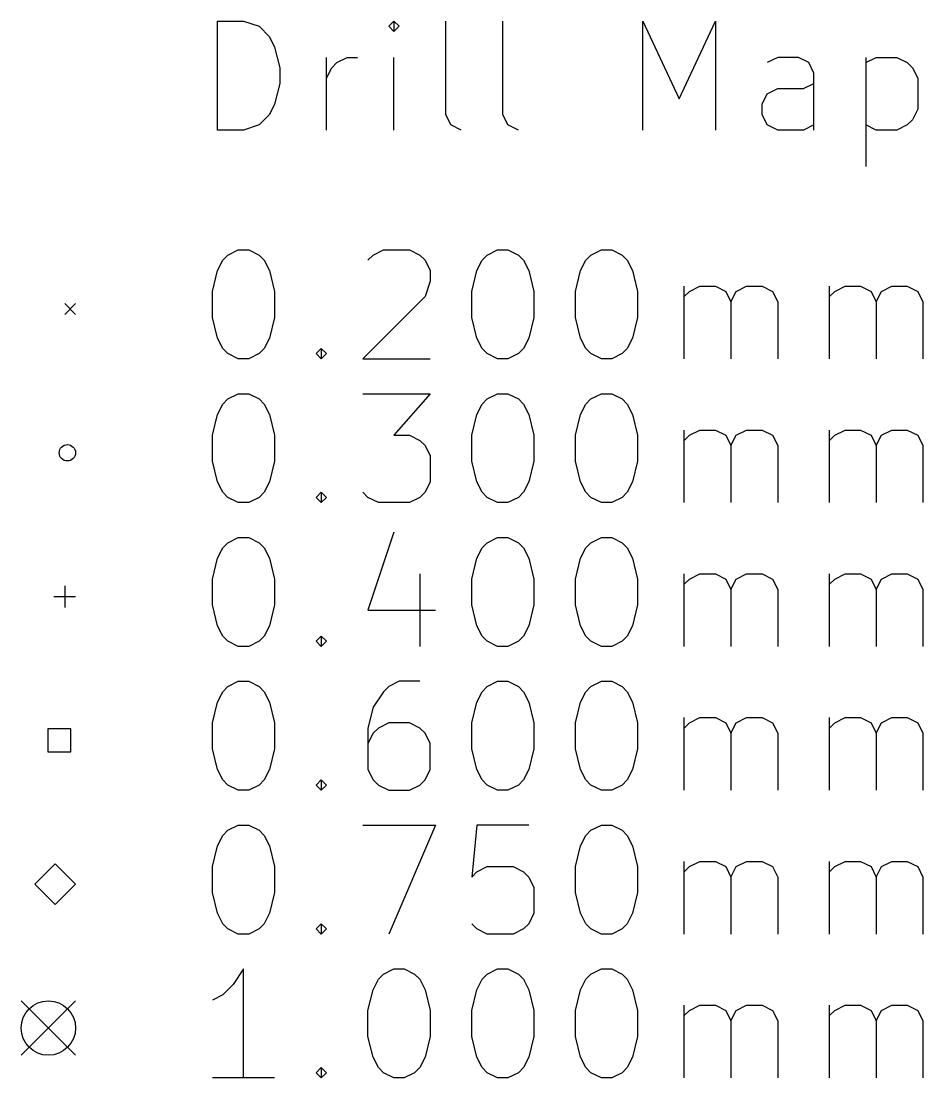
# Model space of a CAD drawing. Extents: x 3.54 to 6.14, y -5.64 to -3.62.
# Drawn here: x 3.541 to 4.193, y -5.613 to -4.849 of the extents above; entities that cross this region are included whole.
import ezdxf

# ---------------------------------------------------------------- set-up
doc = ezdxf.new("R2010")
doc.units = 0
doc.header["$MEASUREMENT"] = 0
doc.layers.add('BLACK', color=7, linetype='CONTINUOUS')

msp = doc.modelspace()

# ---------------------------------------------------------------- linework, layer by layer
at = {"layer": 'BLACK', "linetype": 'CONTINUOUS'}
for p, q in [((3.68338, -4.92775), (3.68338, -4.84901)), ((3.68338, -4.84901), (3.70212, -4.84901)), ((3.70212, -4.84901), (3.71337, -4.85276)), ((3.81086, -4.84901), (3.80711, -4.85276)), ((3.81461, -4.85276), (3.81086, -4.84901)), ((3.81086, -4.84901), (3.81086, -4.85651)), ((3.84836, -4.9165), (3.84836, -4.84901)), ((3.8896, -4.9165), (3.8896, -4.84901)), ((3.99084, -4.92775), (3.99084, -4.84901)), ((3.99084, -4.84901), (4.01708, -4.90525)), ((4.01708, -4.90525), (4.04333, -4.84901)), ((4.04333, -4.84901), (4.04333, -4.92775)), ((3.71337, -4.85276), (3.72087, -4.86026)), ((3.80711, -4.85276), (3.81086, -4.85651)), ((3.81086, -4.85651), (3.81461, -4.85276)), ((3.72087, -4.86026), (3.72462, -4.86776)), ((3.72462, -4.86776), (3.72837, -4.88276)), ((3.76212, -4.92775), (3.76212, -4.87526)), ((3.76587, -4.88276), (3.76962, -4.87901)), ((3.76962, -4.87901), (3.77711, -4.87526)), ((3.77711, -4.87526), (3.78461, -4.87526)), ((3.81086, -4.92775), (3.81086, -4.87526)), ((4.08833, -4.87526), (4.08083, -4.87901)), ((4.10332, -4.87526), (4.08833, -4.87526)), ((4.11082, -4.87901), (4.10332, -4.87526)), ((4.11457, -4.8865), (4.11082, -4.87901)), ((4.15207, -4.87526), (4.15207, -4.954)), ((4.15207, -4.87901), (4.15957, -4.87526)), ((4.15957, -4.87526), (4.17457, -4.87526)), ((4.17457, -4.87526), (4.18206, -4.87901)), ((4.18206, -4.87901), (4.18581, -4.88276)), ((3.72837, -4.88276), (3.72837, -4.894)), ((3.76212, -4.89025), (3.76587, -4.88276)), ((4.11457, -4.92775), (4.11457, -4.8865)), ((4.18581, -4.88276), (4.18956, -4.89025)), ((3.72837, -4.894), (3.72462, -4.909)), ((4.10707, -4.89775), (4.11457, -4.894)), ((4.18956, -4.89025), (4.18956, -4.91275)), ((4.07708, -4.909), (4.08083, -4.9015)), ((4.08083, -4.9015), (4.08833, -4.89775)), ((4.08833, -4.89775), (4.10707, -4.89775)), ((3.72462, -4.909), (3.72087, -4.9165)), ((4.07708, -4.9165), (4.07708, -4.909)), ((3.72087, -4.9165), (3.71337, -4.924)), ((3.85211, -4.924), (3.84836, -4.9165)), ((3.89335, -4.924), (3.8896, -4.9165)), ((4.08083, -4.924), (4.07708, -4.9165)), ((4.18956, -4.91275), (4.18581, -4.92025)), ((3.71337, -4.924), (3.70212, -4.92775)), ((3.8596, -4.92775), (3.85211, -4.924)), ((3.90085, -4.92775), (3.89335, -4.924)), ((4.08833, -4.92775), (4.08083, -4.924)), ((4.11457, -4.924), (4.10707, -4.92775)), ((4.15957, -4.92775), (4.15207, -4.924)), ((4.18206, -4.924), (4.17457, -4.92775)), ((4.18581, -4.92025), (4.18206, -4.924)), ((3.70212, -4.92775), (3.68338, -4.92775)), ((4.10707, -4.92775), (4.08833, -4.92775)), ((4.17457, -4.92775), (4.15957, -4.92775)), ((3.69088, -5.01811), (3.69837, -5.01436)), ((3.69837, -5.01436), (3.70587, -5.01436)), ((3.70587, -5.01436), (3.71337, -5.01811)), ((3.79586, -5.01811), (3.80336, -5.01436)), ((3.80336, -5.01436), (3.82211, -5.01436)), ((3.82211, -5.01436), (3.82961, -5.01811)), ((3.87835, -5.01811), (3.88585, -5.01436)), ((3.88585, -5.01436), (3.89335, -5.01436)), ((3.89335, -5.01436), (3.90085, -5.01811)), ((3.95334, -5.01811), (3.96084, -5.01436)), ((3.96084, -5.01436), (3.96834, -5.01436)), ((3.96834, -5.01436), (3.97584, -5.01811)), ((3.68338, -5.02936), (3.68713, -5.02186)), ((3.68713, -5.02186), (3.69088, -5.01811)), ((3.71337, -5.01811), (3.71712, -5.02186)), ((3.71712, -5.02186), (3.72087, -5.02936)), ((3.79211, -5.02186), (3.79586, -5.01811)), ((3.82961, -5.01811), (3.83336, -5.02186)), ((3.83336, -5.02186), (3.83711, -5.02936)), ((3.87085, -5.02936), (3.8746, -5.02186)), ((3.8746, -5.02186), (3.87835, -5.01811)), ((3.90085, -5.01811), (3.9046, -5.02186)), ((3.9046, -5.02186), (3.90835, -5.02936)), ((3.94584, -5.02936), (3.94959, -5.02186)), ((3.94959, -5.02186), (3.95334, -5.01811)), ((3.97584, -5.01811), (3.97959, -5.02186)), ((3.97959, -5.02186), (3.98334, -5.02936)), ((3.67963, -5.04436), (3.68338, -5.02936)), ((3.72087, -5.02936), (3.72462, -5.04436)), ((3.83711, -5.02936), (3.83711, -5.03686)), ((3.8671, -5.04436), (3.87085, -5.02936)), ((3.90835, -5.02936), (3.9121, -5.04436)), ((3.94209, -5.04436), (3.94584, -5.02936)), ((3.98334, -5.02936), (3.98709, -5.04436)), ((3.83711, -5.03686), (3.83336, -5.04811)), ((4.02083, -5.0931), (4.02083, -5.04061)), ((4.02458, -5.04436), (4.03208, -5.04061)), ((4.03208, -5.04061), (4.04333, -5.04061)), ((4.04333, -5.04061), (4.05083, -5.04436)), ((4.05833, -5.04436), (4.06583, -5.04061)), ((4.06583, -5.04061), (4.07708, -5.04061)), ((4.07708, -5.04061), (4.08458, -5.04436)), ((4.12582, -5.0931), (4.12582, -5.04061)), ((4.12957, -5.04436), (4.13707, -5.04061)), ((4.13707, -5.04061), (4.14832, -5.04061)), ((4.14832, -5.04061), (4.15582, -5.04436)), ((4.16332, -5.04436), (4.17082, -5.04061)), ((4.17082, -5.04061), (4.18206, -5.04061)), ((4.18206, -5.04061), (4.18956, -5.04436)), ((3.67963, -5.06311), (3.67963, -5.04436)), ((3.72462, -5.04436), (3.72462, -5.06311)), ((3.83336, -5.04811), (3.78836, -5.0931)), ((3.8671, -5.06311), (3.8671, -5.04436)), ((3.9121, -5.04436), (3.9121, -5.06311)), ((3.94209, -5.06311), (3.94209, -5.04436)), ((3.98709, -5.04436), (3.98709, -5.06311)), ((4.02083, -5.04811), (4.02458, -5.04436)), ((4.05083, -5.04436), (4.05458, -5.05186)), ((4.05458, -5.05186), (4.05833, -5.04436)), ((4.08458, -5.04436), (4.08833, -5.05186)), ((4.12582, -5.04811), (4.12957, -5.04436)), ((4.15582, -5.04436), (4.15957, -5.05186)), ((4.15957, -5.05186), (4.16332, -5.04436)), ((4.18956, -5.04436), (4.19331, -5.05186)), ((3.57283, -5.05315), (3.58071, -5.06102)), ((3.58071, -5.05315), (3.57283, -5.06102)), ((4.05458, -5.05186), (4.05458, -5.0931)), ((4.08833, -5.05186), (4.08833, -5.0931)), ((4.15957, -5.05186), (4.15957, -5.0931)), ((4.19331, -5.05186), (4.19331, -5.0931)), ((3.68338, -5.07811), (3.67963, -5.06311)), ((3.72462, -5.06311), (3.72087, -5.07811)), ((3.87085, -5.07811), (3.8671, -5.06311)), ((3.9121, -5.06311), (3.90835, -5.07811)), ((3.94584, -5.07811), (3.94209, -5.06311)), ((3.98709, -5.06311), (3.98334, -5.07811)), ((3.68713, -5.0856), (3.68338, -5.07811)), ((3.72087, -5.07811), (3.71712, -5.0856)), ((3.8746, -5.0856), (3.87085, -5.07811)), ((3.90835, -5.07811), (3.9046, -5.0856)), ((3.94959, -5.0856), (3.94584, -5.07811)), ((3.98334, -5.07811), (3.97959, -5.0856)), ((3.69088, -5.08935), (3.68713, -5.0856)), ((3.71712, -5.0856), (3.71337, -5.08935)), ((3.75462, -5.08935), (3.75837, -5.0856)), ((3.75837, -5.0856), (3.76212, -5.08935)), ((3.75837, -5.0856), (3.75837, -5.0931)), ((3.87835, -5.08935), (3.8746, -5.0856)), ((3.9046, -5.0856), (3.90085, -5.08935)), ((3.95334, -5.08935), (3.94959, -5.0856)), ((3.97959, -5.0856), (3.97584, -5.08935)), ((3.69837, -5.0931), (3.69088, -5.08935)), ((3.70587, -5.0931), (3.69837, -5.0931)), ((3.71337, -5.08935), (3.70587, -5.0931)), ((3.75837, -5.0931), (3.75462, -5.08935)), ((3.76212, -5.08935), (3.75837, -5.0931)), ((3.78836, -5.0931), (3.83711, -5.0931)), ((3.88585, -5.0931), (3.87835, -5.08935)), ((3.89335, -5.0931), (3.88585, -5.0931)), ((3.90085, -5.08935), (3.89335, -5.0931)), ((3.96084, -5.0931), (3.95334, -5.08935)), ((3.96834, -5.0931), (3.96084, -5.0931)), ((3.97584, -5.08935), (3.96834, -5.0931)), ((3.68713, -5.1258), (3.69088, -5.12205)), ((3.69088, -5.12205), (3.69837, -5.1183)), ((3.69837, -5.1183), (3.70587, -5.1183)), ((3.70587, -5.1183), (3.71337, -5.12205)), ((3.71337, -5.12205), (3.71712, -5.1258)), ((3.78836, -5.1183), (3.83711, -5.1183)), ((3.83711, -5.1183), (3.81086, -5.1483)), ((3.8746, -5.1258), (3.87835, -5.12205)), ((3.87835, -5.12205), (3.88585, -5.1183)), ((3.88585, -5.1183), (3.89335, -5.1183)), ((3.89335, -5.1183), (3.90085, -5.12205)), ((3.90085, -5.12205), (3.9046, -5.1258)), ((3.94959, -5.1258), (3.95334, -5.12205)), ((3.95334, -5.12205), (3.96084, -5.1183)), ((3.96084, -5.1183), (3.96834, -5.1183)), ((3.96834, -5.1183), (3.97584, -5.12205)), ((3.97584, -5.12205), (3.97959, -5.1258)), ((3.68338, -5.1333), (3.68713, -5.1258)), ((3.71712, -5.1258), (3.72087, -5.1333)), ((3.87085, -5.1333), (3.8746, -5.1258)), ((3.9046, -5.1258), (3.90835, -5.1333)), ((3.94584, -5.1333), (3.94959, -5.1258)), ((3.97959, -5.1258), (3.98334, -5.1333)), ((3.67963, -5.1483), (3.68338, -5.1333)), ((3.72087, -5.1333), (3.72462, -5.1483)), ((3.8671, -5.1483), (3.87085, -5.1333)), ((3.90835, -5.1333), (3.9121, -5.1483)), ((3.94209, -5.1483), (3.94584, -5.1333)), ((3.98334, -5.1333), (3.98709, -5.1483)), ((4.02083, -5.19704), (4.02083, -5.14455)), ((4.02458, -5.1483), (4.03208, -5.14455)), ((4.03208, -5.14455), (4.04333, -5.14455)), ((4.04333, -5.14455), (4.05083, -5.1483)), ((4.05833, -5.1483), (4.06583, -5.14455)), ((4.06583, -5.14455), (4.07708, -5.14455)), ((4.07708, -5.14455), (4.08458, -5.1483)), ((4.12582, -5.19704), (4.12582, -5.14455)), ((4.12957, -5.1483), (4.13707, -5.14455)), ((4.13707, -5.14455), (4.14832, -5.14455)), ((4.14832, -5.14455), (4.15582, -5.1483)), ((4.16332, -5.1483), (4.17082, -5.14455)), ((4.17082, -5.14455), (4.18206, -5.14455)), ((4.18206, -5.14455), (4.18956, -5.1483)), ((3.67963, -5.16704), (3.67963, -5.1483)), ((3.72462, -5.1483), (3.72462, -5.16704)), ((3.81086, -5.1483), (3.82211, -5.1483)), ((3.82211, -5.1483), (3.82961, -5.15205)), ((3.82961, -5.15205), (3.83336, -5.1558)), ((3.8671, -5.16704), (3.8671, -5.1483)), ((3.9121, -5.1483), (3.9121, -5.16704)), ((3.94209, -5.16704), (3.94209, -5.1483)), ((3.98709, -5.1483), (3.98709, -5.16704)), ((4.02083, -5.15205), (4.02458, -5.1483)), ((4.05083, -5.1483), (4.05458, -5.1558)), ((4.05458, -5.1558), (4.05833, -5.1483)), ((4.08458, -5.1483), (4.08833, -5.1558)), ((4.12582, -5.15205), (4.12957, -5.1483)), ((4.15582, -5.1483), (4.15957, -5.1558)), ((4.15957, -5.1558), (4.16332, -5.1483)), ((4.18956, -5.1483), (4.19331, -5.1558)), ((3.83336, -5.1558), (3.83711, -5.1633)), ((4.05458, -5.1558), (4.05458, -5.19704)), ((4.08833, -5.1558), (4.08833, -5.19704)), ((4.15957, -5.1558), (4.15957, -5.19704)), ((4.19331, -5.1558), (4.19331, -5.19704)), ((3.68338, -5.18204), (3.67963, -5.16704)), ((3.72462, -5.16704), (3.72087, -5.18204)), ((3.83711, -5.1633), (3.83711, -5.18204)), ((3.87085, -5.18204), (3.8671, -5.16704)), ((3.9121, -5.16704), (3.90835, -5.18204)), ((3.94584, -5.18204), (3.94209, -5.16704)), ((3.98709, -5.16704), (3.98334, -5.18204)), ((3.68713, -5.18954), (3.68338, -5.18204)), ((3.72087, -5.18204), (3.71712, -5.18954)), ((3.83711, -5.18204), (3.83336, -5.18954)), ((3.8746, -5.18954), (3.87085, -5.18204)), ((3.90835, -5.18204), (3.9046, -5.18954)), ((3.94959, -5.18954), (3.94584, -5.18204)), ((3.98334, -5.18204), (3.97959, -5.18954)), ((3.69088, -5.19329), (3.68713, -5.18954)), ((3.69837, -5.19704), (3.69088, -5.19329)), ((3.71337, -5.19329), (3.70587, -5.19704)), ((3.71712, -5.18954), (3.71337, -5.19329)), ((3.75462, -5.19329), (3.75837, -5.18954)), ((3.75837, -5.19704), (3.75462, -5.19329)), ((3.75837, -5.18954), (3.76212, -5.19329)), ((3.75837, -5.18954), (3.75837, -5.19704)), ((3.76212, -5.19329), (3.75837, -5.19704)), ((3.79211, -5.19329), (3.78836, -5.18954)), ((3.79961, -5.19704), (3.79211, -5.19329)), ((3.82961, -5.19329), (3.82211, -5.19704)), ((3.83336, -5.18954), (3.82961, -5.19329)), ((3.87835, -5.19329), (3.8746, -5.18954)), ((3.88585, -5.19704), (3.87835, -5.19329)), ((3.90085, -5.19329), (3.89335, -5.19704)), ((3.9046, -5.18954), (3.90085, -5.19329)), ((3.95334, -5.19329), (3.94959, -5.18954)), ((3.96084, -5.19704), (3.95334, -5.19329)), ((3.97584, -5.19329), (3.96834, -5.19704)), ((3.97959, -5.18954), (3.97584, -5.19329)), ((3.70587, -5.19704), (3.69837, -5.19704)), ((3.82211, -5.19704), (3.79961, -5.19704)), ((3.89335, -5.19704), (3.88585, -5.19704)), ((3.96834, -5.19704), (3.96084, -5.19704)), ((3.69088, -5.22599), (3.69837, -5.22224)), ((3.69837, -5.22224), (3.70587, -5.22224)), ((3.70587, -5.22224), (3.71337, -5.22599)), ((3.81086, -5.21849), (3.79211, -5.27473)), ((3.87835, -5.22599), (3.88585, -5.22224)), ((3.88585, -5.22224), (3.89335, -5.22224)), ((3.89335, -5.22224), (3.90085, -5.22599)), ((3.95334, -5.22599), (3.96084, -5.22224)), ((3.96084, -5.22224), (3.96834, -5.22224)), ((3.96834, -5.22224), (3.97584, -5.22599)), ((3.68338, -5.23724), (3.68713, -5.22974)), ((3.68713, -5.22974), (3.69088, -5.22599)), ((3.71337, -5.22599), (3.71712, -5.22974)), ((3.71712, -5.22974), (3.72087, -5.23724)), ((3.87085, -5.23724), (3.8746, -5.22974)), ((3.8746, -5.22974), (3.87835, -5.22599)), ((3.90085, -5.22599), (3.9046, -5.22974)), ((3.9046, -5.22974), (3.90835, -5.23724)), ((3.94584, -5.23724), (3.94959, -5.22974)), ((3.94959, -5.22974), (3.95334, -5.22599)), ((3.97584, -5.22599), (3.97959, -5.22974)), ((3.97959, -5.22974), (3.98334, -5.23724)), ((3.67963, -5.25223), (3.68338, -5.23724)), ((3.72087, -5.23724), (3.72462, -5.25223)), ((3.8671, -5.25223), (3.87085, -5.23724)), ((3.90835, -5.23724), (3.9121, -5.25223)), ((3.94209, -5.25223), (3.94584, -5.23724)), ((3.98334, -5.23724), (3.98709, -5.25223)), ((3.67963, -5.27098), (3.67963, -5.25223)), ((3.72462, -5.25223), (3.72462, -5.27098)), ((3.82961, -5.24848), (3.82961, -5.30098)), ((3.8671, -5.27098), (3.8671, -5.25223)), ((3.9121, -5.25223), (3.9121, -5.27098)), ((3.94209, -5.27098), (3.94209, -5.25223)), ((3.98709, -5.25223), (3.98709, -5.27098)), ((4.02083, -5.30098), (4.02083, -5.24848)), ((4.02083, -5.25598), (4.02458, -5.25223)), ((4.02458, -5.25223), (4.03208, -5.24848)), ((4.03208, -5.24848), (4.04333, -5.24848)), ((4.04333, -5.24848), (4.05083, -5.25223)), ((4.05083, -5.25223), (4.05458, -5.25973)), ((4.05458, -5.25973), (4.05833, -5.25223)), ((4.05833, -5.25223), (4.06583, -5.24848)), ((4.06583, -5.24848), (4.07708, -5.24848)), ((4.07708, -5.24848), (4.08458, -5.25223)), ((4.08458, -5.25223), (4.08833, -5.25973)), ((4.12582, -5.30098), (4.12582, -5.24848)), ((4.12582, -5.25598), (4.12957, -5.25223)), ((4.12957, -5.25223), (4.13707, -5.24848)), ((4.13707, -5.24848), (4.14832, -5.24848)), ((4.14832, -5.24848), (4.15582, -5.25223)), ((4.15582, -5.25223), (4.15957, -5.25973)), ((4.15957, -5.25973), (4.16332, -5.25223)), ((4.16332, -5.25223), (4.17082, -5.24848)), ((4.17082, -5.24848), (4.18206, -5.24848)), ((4.18206, -5.24848), (4.18956, -5.25223)), ((4.18956, -5.25223), (4.19331, -5.25973)), ((3.57283, -5.25709), (3.57283, -5.27283)), ((4.05458, -5.25973), (4.05458, -5.30098)), ((4.08833, -5.25973), (4.08833, -5.30098)), ((4.15957, -5.25973), (4.15957, -5.30098)), ((4.19331, -5.25973), (4.19331, -5.30098)), ((3.56496, -5.26496), (3.58071, -5.26496)), ((3.68338, -5.28598), (3.67963, -5.27098)), ((3.72462, -5.27098), (3.72087, -5.28598)), ((3.79211, -5.27473), (3.84086, -5.27473)), ((3.87085, -5.28598), (3.8671, -5.27098)), ((3.9121, -5.27098), (3.90835, -5.28598)), ((3.94584, -5.28598), (3.94209, -5.27098)), ((3.98709, -5.27098), (3.98334, -5.28598)), ((3.68713, -5.29348), (3.68338, -5.28598)), ((3.72087, -5.28598), (3.71712, -5.29348)), ((3.8746, -5.29348), (3.87085, -5.28598)), ((3.90835, -5.28598), (3.9046, -5.29348)), ((3.94959, -5.29348), (3.94584, -5.28598)), ((3.98334, -5.28598), (3.97959, -5.29348)), ((3.69088, -5.29723), (3.68713, -5.29348)), ((3.69837, -5.30098), (3.69088, -5.29723)), ((3.71337, -5.29723), (3.70587, -5.30098)), ((3.71712, -5.29348), (3.71337, -5.29723)), ((3.75462, -5.29723), (3.75837, -5.29348)), ((3.75837, -5.30098), (3.75462, -5.29723)), ((3.75837, -5.29348), (3.76212, -5.29723)), ((3.75837, -5.29348), (3.75837, -5.30098)), ((3.76212, -5.29723), (3.75837, -5.30098)), ((3.87835, -5.29723), (3.8746, -5.29348)), ((3.88585, -5.30098), (3.87835, -5.29723)), ((3.90085, -5.29723), (3.89335, -5.30098)), ((3.9046, -5.29348), (3.90085, -5.29723)), ((3.95334, -5.29723), (3.94959, -5.29348)), ((3.96084, -5.30098), (3.95334, -5.29723)), ((3.97584, -5.29723), (3.96834, -5.30098)), ((3.97959, -5.29348), (3.97584, -5.29723)), ((3.70587, -5.30098), (3.69837, -5.30098)), ((3.89335, -5.30098), (3.88585, -5.30098)), ((3.96834, -5.30098), (3.96084, -5.30098)), ((3.68713, -5.33367), (3.69088, -5.32992)), ((3.69088, -5.32992), (3.69837, -5.32617)), ((3.69837, -5.32617), (3.70587, -5.32617)), ((3.70587, -5.32617), (3.71337, -5.32992)), ((3.71337, -5.32992), (3.71712, -5.33367)), ((3.80711, -5.32992), (3.80336, -5.33367)), ((3.81461, -5.32617), (3.80711, -5.32992)), ((3.82961, -5.32617), (3.81461, -5.32617)), ((3.8746, -5.33367), (3.87835, -5.32992)), ((3.87835, -5.32992), (3.88585, -5.32617)), ((3.88585, -5.32617), (3.89335, -5.32617)), ((3.89335, -5.32617), (3.90085, -5.32992)), ((3.90085, -5.32992), (3.9046, -5.33367)), ((3.94959, -5.33367), (3.95334, -5.32992)), ((3.95334, -5.32992), (3.96084, -5.32617)), ((3.96084, -5.32617), (3.96834, -5.32617)), ((3.96834, -5.32617), (3.97584, -5.32992)), ((3.97584, -5.32992), (3.97959, -5.33367)), ((3.68338, -5.34117), (3.68713, -5.33367)), ((3.71712, -5.33367), (3.72087, -5.34117)), ((3.80336, -5.33367), (3.79586, -5.34492)), ((3.87085, -5.34117), (3.8746, -5.33367)), ((3.9046, -5.33367), (3.90835, -5.34117)), ((3.94584, -5.34117), (3.94959, -5.33367)), ((3.97959, -5.33367), (3.98334, -5.34117)), ((3.67963, -5.35617), (3.68338, -5.34117)), ((3.72087, -5.34117), (3.72462, -5.35617)), ((3.79586, -5.34492), (3.79211, -5.35992)), ((3.8671, -5.35617), (3.87085, -5.34117)), ((3.90835, -5.34117), (3.9121, -5.35617)), ((3.94209, -5.35617), (3.94584, -5.34117)), ((3.98334, -5.34117), (3.98709, -5.35617)), ((4.02083, -5.40491), (4.02083, -5.35242)), ((4.02458, -5.35617), (4.03208, -5.35242)), ((4.03208, -5.35242), (4.04333, -5.35242)), ((4.04333, -5.35242), (4.05083, -5.35617)), ((4.05833, -5.35617), (4.06583, -5.35242)), ((4.06583, -5.35242), (4.07708, -5.35242)), ((4.07708, -5.35242), (4.08458, -5.35617)), ((4.12582, -5.40491), (4.12582, -5.35242)), ((4.12957, -5.35617), (4.13707, -5.35242)), ((4.13707, -5.35242), (4.14832, -5.35242)), ((4.14832, -5.35242), (4.15582, -5.35617)), ((4.16332, -5.35617), (4.17082, -5.35242)), ((4.17082, -5.35242), (4.18206, -5.35242)), ((4.18206, -5.35242), (4.18956, -5.35617)), ((3.57725, -5.36055), (3.56055, -5.36055)), ((3.56055, -5.36055), (3.56055, -5.37725)), ((3.57725, -5.37725), (3.57725, -5.36055)), ((3.67963, -5.37492), (3.67963, -5.35617)), ((3.72462, -5.35617), (3.72462, -5.37492)), ((3.79211, -5.35992), (3.79211, -5.38992)), ((3.79961, -5.35992), (3.79586, -5.36367)), ((3.80711, -5.35617), (3.79961, -5.35992)), ((3.82211, -5.35617), (3.80711, -5.35617)), ((3.82961, -5.35992), (3.82211, -5.35617)), ((3.83336, -5.36367), (3.82961, -5.35992)), ((3.8671, -5.37492), (3.8671, -5.35617)), ((3.9121, -5.35617), (3.9121, -5.37492)), ((3.94209, -5.37492), (3.94209, -5.35617)), ((3.98709, -5.35617), (3.98709, -5.37492)), ((4.02083, -5.35992), (4.02458, -5.35617)), ((4.05083, -5.35617), (4.05458, -5.36367)), ((4.05458, -5.36367), (4.05833, -5.35617)), ((4.08458, -5.35617), (4.08833, -5.36367)), ((4.12582, -5.35992), (4.12957, -5.35617)), ((4.15582, -5.35617), (4.15957, -5.36367)), ((4.15957, -5.36367), (4.16332, -5.35617)), ((4.18956, -5.35617), (4.19331, -5.36367)), ((3.79586, -5.36367), (3.79211, -5.37117)), ((3.83711, -5.37117), (3.83336, -5.36367)), ((4.05458, -5.36367), (4.05458, -5.40491)), ((4.08833, -5.36367), (4.08833, -5.40491)), ((4.15957, -5.36367), (4.15957, -5.40491)), ((4.19331, -5.36367), (4.19331, -5.40491)), ((3.68338, -5.38992), (3.67963, -5.37492)), ((3.72462, -5.37492), (3.72087, -5.38992)), ((3.83711, -5.38992), (3.83711, -5.37117)), ((3.87085, -5.38992), (3.8671, -5.37492)), ((3.9121, -5.37492), (3.90835, -5.38992)), ((3.94584, -5.38992), (3.94209, -5.37492)), ((3.98709, -5.37492), (3.98334, -5.38992)), ((3.56055, -5.37725), (3.57725, -5.37725)), ((3.68713, -5.39742), (3.68338, -5.38992)), ((3.72087, -5.38992), (3.71712, -5.39742)), ((3.79211, -5.38992), (3.79586, -5.39742)), ((3.83336, -5.39742), (3.83711, -5.38992)), ((3.8746, -5.39742), (3.87085, -5.38992)), ((3.90835, -5.38992), (3.9046, -5.39742)), ((3.94959, -5.39742), (3.94584, -5.38992)), ((3.98334, -5.38992), (3.97959, -5.39742)), ((3.69088, -5.40117), (3.68713, -5.39742)), ((3.71712, -5.39742), (3.71337, -5.40117)), ((3.75462, -5.40117), (3.75837, -5.39742)), ((3.75837, -5.39742), (3.76212, -5.40117)), ((3.75837, -5.39742), (3.75837, -5.40491)), ((3.79586, -5.39742), (3.79961, -5.40117)), ((3.82961, -5.40117), (3.83336, -5.39742)), ((3.87835, -5.40117), (3.8746, -5.39742)), ((3.9046, -5.39742), (3.90085, -5.40117)), ((3.95334, -5.40117), (3.94959, -5.39742)), ((3.97959, -5.39742), (3.97584, -5.40117)), ((3.69837, -5.40491), (3.69088, -5.40117)), ((3.70587, -5.40491), (3.69837, -5.40491)), ((3.71337, -5.40117), (3.70587, -5.40491)), ((3.75837, -5.40491), (3.75462, -5.40117)), ((3.76212, -5.40117), (3.75837, -5.40491)), ((3.79961, -5.40117), (3.80711, -5.40491)), ((3.80711, -5.40491), (3.82211, -5.40491)), ((3.82211, -5.40491), (3.82961, -5.40117)), ((3.88585, -5.40491), (3.87835, -5.40117)), ((3.89335, -5.40491), (3.88585, -5.40491)), ((3.90085, -5.40117), (3.89335, -5.40491)), ((3.96084, -5.40491), (3.95334, -5.40117)), ((3.96834, -5.40491), (3.96084, -5.40491)), ((3.97584, -5.40117), (3.96834, -5.40491)), ((3.69088, -5.43386), (3.69837, -5.43011)), ((3.69837, -5.43011), (3.70587, -5.43011)), ((3.70587, -5.43011), (3.71337, -5.43386)), ((3.78836, -5.43011), (3.84086, -5.43011)), ((3.84086, -5.43011), (3.80711, -5.50885)), ((3.87085, -5.43011), (3.8671, -5.46761)), ((3.90835, -5.43011), (3.87085, -5.43011)), ((3.95334, -5.43386), (3.96084, -5.43011)), ((3.96084, -5.43011), (3.96834, -5.43011)), ((3.96834, -5.43011), (3.97584, -5.43386)), ((3.68338, -5.44511), (3.68713, -5.43761)), ((3.68713, -5.43761), (3.69088, -5.43386)), ((3.71337, -5.43386), (3.71712, -5.43761)), ((3.71712, -5.43761), (3.72087, -5.44511)), ((3.94584, -5.44511), (3.94959, -5.43761)), ((3.94959, -5.43761), (3.95334, -5.43386)), ((3.97584, -5.43386), (3.97959, -5.43761)), ((3.97959, -5.43761), (3.98334, -5.44511)), ((3.67963, -5.46011), (3.68338, -5.44511)), ((3.72087, -5.44511), (3.72462, -5.46011)), ((3.94209, -5.46011), (3.94584, -5.44511)), ((3.98334, -5.44511), (3.98709, -5.46011)), ((3.56594, -5.45807), (3.55118, -5.47283)), ((3.58071, -5.47283), (3.56594, -5.45807)), ((3.67963, -5.47886), (3.67963, -5.46011)), ((3.72462, -5.46011), (3.72462, -5.47886)), ((3.87085, -5.46386), (3.87835, -5.46011)), ((3.87835, -5.46011), (3.8971, -5.46011)), ((3.8971, -5.46011), (3.9046, -5.46386)), ((3.94209, -5.47886), (3.94209, -5.46011)), ((3.98709, -5.46011), (3.98709, -5.47886)), ((4.02083, -5.50885), (4.02083, -5.45636)), ((4.02083, -5.46386), (4.02458, -5.46011)), ((4.02458, -5.46011), (4.03208, -5.45636)), ((4.03208, -5.45636), (4.04333, -5.45636)), ((4.04333, -5.45636), (4.05083, -5.46011)), ((4.05083, -5.46011), (4.05458, -5.46761)), ((4.05458, -5.46761), (4.05833, -5.46011)), ((4.05833, -5.46011), (4.06583, -5.45636)), ((4.06583, -5.45636), (4.07708, -5.45636)), ((4.07708, -5.45636), (4.08458, -5.46011)), ((4.08458, -5.46011), (4.08833, -5.46761)), ((4.12582, -5.50885), (4.12582, -5.45636)), ((4.12582, -5.46386), (4.12957, -5.46011)), ((4.12957, -5.46011), (4.13707, -5.45636)), ((4.13707, -5.45636), (4.14832, -5.45636)), ((4.14832, -5.45636), (4.15582, -5.46011)), ((4.15582, -5.46011), (4.15957, -5.46761)), ((4.15957, -5.46761), (4.16332, -5.46011)), ((4.16332, -5.46011), (4.17082, -5.45636)), ((4.17082, -5.45636), (4.18206, -5.45636)), ((4.18206, -5.45636), (4.18956, -5.46011)), ((4.18956, -5.46011), (4.19331, -5.46761)), ((3.8671, -5.46761), (3.87085, -5.46386)), ((3.9046, -5.46386), (3.90835, -5.46761)), ((3.90835, -5.46761), (3.9121, -5.47511)), ((4.05458, -5.46761), (4.05458, -5.50885)), ((4.08833, -5.46761), (4.08833, -5.50885)), ((4.15957, -5.46761), (4.15957, -5.50885)), ((4.19331, -5.46761), (4.19331, -5.50885)), ((3.55118, -5.47283), (3.56594, -5.4876)), ((3.56594, -5.4876), (3.58071, -5.47283)), ((3.9121, -5.47511), (3.9121, -5.49385)), ((3.68338, -5.49385), (3.67963, -5.47886)), ((3.72462, -5.47886), (3.72087, -5.49385)), ((3.94584, -5.49385), (3.94209, -5.47886)), ((3.98709, -5.47886), (3.98334, -5.49385)), ((3.68713, -5.50135), (3.68338, -5.49385)), ((3.72087, -5.49385), (3.71712, -5.50135)), ((3.9121, -5.49385), (3.90835, -5.50135)), ((3.94959, -5.50135), (3.94584, -5.49385)), ((3.98334, -5.49385), (3.97959, -5.50135)), ((3.69088, -5.5051), (3.68713, -5.50135)), ((3.69837, -5.50885), (3.69088, -5.5051)), ((3.71337, -5.5051), (3.70587, -5.50885)), ((3.71712, -5.50135), (3.71337, -5.5051)), ((3.75462, -5.5051), (3.75837, -5.50135)), ((3.75837, -5.50885), (3.75462, -5.5051)), ((3.75837, -5.50135), (3.76212, -5.5051)), ((3.75837, -5.50135), (3.75837, -5.50885)), ((3.76212, -5.5051), (3.75837, -5.50885)), ((3.87085, -5.5051), (3.8671, -5.50135)), ((3.87835, -5.50885), (3.87085, -5.5051)), ((3.9046, -5.5051), (3.8971, -5.50885)), ((3.90835, -5.50135), (3.9046, -5.5051)), ((3.95334, -5.5051), (3.94959, -5.50135)), ((3.96084, -5.50885), (3.95334, -5.5051)), ((3.97584, -5.5051), (3.96834, -5.50885)), ((3.97959, -5.50135), (3.97584, -5.5051)), ((3.70587, -5.50885), (3.69837, -5.50885)), ((3.8971, -5.50885), (3.87835, -5.50885)), ((3.96834, -5.50885), (3.96084, -5.50885)), ((3.70212, -5.53405), (3.69463, -5.5453)), ((3.70212, -5.61279), (3.70212, -5.53405)), ((3.80336, -5.5378), (3.81086, -5.53405)), ((3.81086, -5.53405), (3.81836, -5.53405)), ((3.81836, -5.53405), (3.82586, -5.5378)), ((3.87835, -5.5378), (3.88585, -5.53405)), ((3.88585, -5.53405), (3.89335, -5.53405)), ((3.89335, -5.53405), (3.90085, -5.5378)), ((3.95334, -5.5378), (3.96084, -5.53405)), ((3.96084, -5.53405), (3.96834, -5.53405)), ((3.96834, -5.53405), (3.97584, -5.5378)), ((3.79586, -5.54905), (3.79961, -5.54155)), ((3.79961, -5.54155), (3.80336, -5.5378)), ((3.82586, -5.5378), (3.82961, -5.54155)), ((3.82961, -5.54155), (3.83336, -5.54905)), ((3.87085, -5.54905), (3.8746, -5.54155)), ((3.8746, -5.54155), (3.87835, -5.5378)), ((3.90085, -5.5378), (3.9046, -5.54155)), ((3.9046, -5.54155), (3.90835, -5.54905)), ((3.94584, -5.54905), (3.94959, -5.54155)), ((3.94959, -5.54155), (3.95334, -5.5378)), ((3.97584, -5.5378), (3.97959, -5.54155)), ((3.97959, -5.54155), (3.98334, -5.54905)), ((3.69463, -5.5453), (3.68713, -5.5528)), ((3.79211, -5.56404), (3.79586, -5.54905)), ((3.83336, -5.54905), (3.83711, -5.56404)), ((3.8671, -5.56404), (3.87085, -5.54905)), ((3.90835, -5.54905), (3.9121, -5.56404)), ((3.94209, -5.56404), (3.94584, -5.54905)), ((3.98334, -5.54905), (3.98709, -5.56404)), ((3.54134, -5.55709), (3.58071, -5.59646)), ((3.58071, -5.55709), (3.54134, -5.59646)), ((3.68713, -5.5528), (3.67963, -5.55655)), ((4.02083, -5.61279), (4.02083, -5.5603)), ((4.02458, -5.56404), (4.03208, -5.5603)), ((4.03208, -5.5603), (4.04333, -5.5603)), ((4.04333, -5.5603), (4.05083, -5.56404)), ((4.05833, -5.56404), (4.06583, -5.5603)), ((4.06583, -5.5603), (4.07708, -5.5603)), ((4.07708, -5.5603), (4.08458, -5.56404)), ((4.12582, -5.61279), (4.12582, -5.5603)), ((4.12957, -5.56404), (4.13707, -5.5603)), ((4.13707, -5.5603), (4.14832, -5.5603)), ((4.14832, -5.5603), (4.15582, -5.56404)), ((4.16332, -5.56404), (4.17082, -5.5603)), ((4.17082, -5.5603), (4.18206, -5.5603)), ((4.18206, -5.5603), (4.18956, -5.56404)), ((3.79211, -5.58279), (3.79211, -5.56404)), ((3.83711, -5.56404), (3.83711, -5.58279)), ((3.8671, -5.58279), (3.8671, -5.56404)), ((3.9121, -5.56404), (3.9121, -5.58279)), ((3.94209, -5.58279), (3.94209, -5.56404)), ((3.98709, -5.56404), (3.98709, -5.58279)), ((4.02083, -5.56779), (4.02458, -5.56404)), ((4.05083, -5.56404), (4.05458, -5.57154)), ((4.05458, -5.57154), (4.05833, -5.56404)), ((4.08458, -5.56404), (4.08833, -5.57154)), ((4.12582, -5.56779), (4.12957, -5.56404)), ((4.15582, -5.56404), (4.15957, -5.57154)), ((4.15957, -5.57154), (4.16332, -5.56404)), ((4.18956, -5.56404), (4.19331, -5.57154)), ((4.05458, -5.57154), (4.05458, -5.61279)), ((4.08833, -5.57154), (4.08833, -5.61279)), ((4.15957, -5.57154), (4.15957, -5.61279)), ((4.19331, -5.57154), (4.19331, -5.61279)), ((3.79586, -5.59779), (3.79211, -5.58279)), ((3.83711, -5.58279), (3.83336, -5.59779)), ((3.87085, -5.59779), (3.8671, -5.58279)), ((3.9121, -5.58279), (3.90835, -5.59779)), ((3.94584, -5.59779), (3.94209, -5.58279)), ((3.98709, -5.58279), (3.98334, -5.59779)), ((3.79961, -5.60529), (3.79586, -5.59779)), ((3.83336, -5.59779), (3.82961, -5.60529)), ((3.8746, -5.60529), (3.87085, -5.59779)), ((3.90835, -5.59779), (3.9046, -5.60529)), ((3.94959, -5.60529), (3.94584, -5.59779)), ((3.98334, -5.59779), (3.97959, -5.60529)), ((3.75462, -5.60904), (3.75837, -5.60529)), ((3.75837, -5.60529), (3.76212, -5.60904)), ((3.75837, -5.60529), (3.75837, -5.61279)), ((3.80336, -5.60904), (3.79961, -5.60529)), ((3.82961, -5.60529), (3.82586, -5.60904)), ((3.87835, -5.60904), (3.8746, -5.60529)), ((3.9046, -5.60529), (3.90085, -5.60904)), ((3.95334, -5.60904), (3.94959, -5.60529)), ((3.97959, -5.60529), (3.97584, -5.60904)), ((3.72462, -5.61279), (3.67963, -5.61279)), ((3.75837, -5.61279), (3.75462, -5.60904)), ((3.76212, -5.60904), (3.75837, -5.61279)), ((3.81086, -5.61279), (3.80336, -5.60904)), ((3.81836, -5.61279), (3.81086, -5.61279)), ((3.82586, -5.60904), (3.81836, -5.61279)), ((3.88585, -5.61279), (3.87835, -5.60904)), ((3.89335, -5.61279), (3.88585, -5.61279)), ((3.90085, -5.60904), (3.89335, -5.61279)), ((3.96084, -5.61279), (3.95334, -5.60904)), ((3.96834, -5.61279), (3.96084, -5.61279)), ((3.97584, -5.60904), (3.96834, -5.61279))]:
    msp.add_line(p, q, dxfattribs=at)
at = {"layer": 'BLACK'}
for centre, radius in [((3.5748, -5.16102), 0.00591), ((3.56102, -5.57677), 0.01969)]:
    msp.add_circle(centre, radius, dxfattribs=at)

doc.saveas('drawing.dxf')
